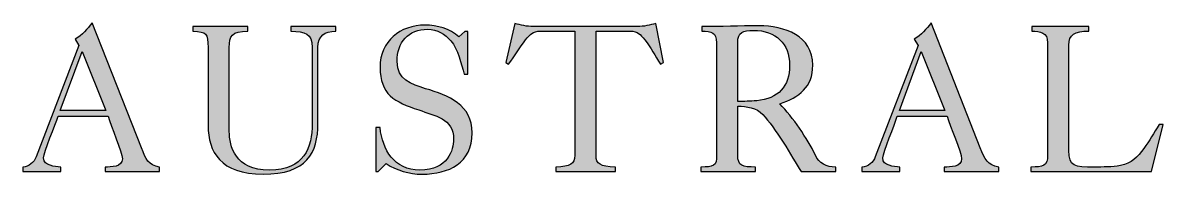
# Model space of a CAD drawing. Extents: x 0 to 420, y 0 to 297.
# Drawn here: x 395.9 to 405.37, y 74.04 to 75.29 of the extents above; entities that cross this region are included whole.
import ezdxf
from ezdxf.enums import TextEntityAlignment as Align

# ---------------------------------------------------------------- set-up
doc = ezdxf.new("R2010")
doc.units = 0
doc.header["$LTSCALE"] = 0.3
doc.header["$MEASUREMENT"] = 0
doc.layers.get('0').update_dxf_attribs({"linetype": 'CONTINUOUS'})
for name, color, linetype in [('TBLK18', 4, 'CONTINUOUS'), ('TBLK25', 1, 'CONTINUOUS'), ('TBLK35', 3, 'CONTINUOUS'), ('TBLK50', 7, 'CONTINUOUS')]:
    doc.layers.add(name, color=color, linetype=linetype)
doc.styles.add('iso', font='iso3098b.shx')

# ---------------------------------------------------------------- blocks, each defined once
blk = doc.blocks.new('MR logo')
at = {"layer": 'TBLK18'}
h = blk.add_hatch(color=256, dxfattribs=at)
edge = h.paths.add_edge_path(flags=16)
edge.add_spline(control_points=[(28.236, -15.213), (28.236, -15.213), (28.991, -15.213), (28.991, -15.213), (28.991, -15.213), (28.991, -15.213), (28.601, -14.232), (28.601, -14.232), (28.601, -14.232), (28.601, -14.232), (28.236, -15.213), (28.236, -15.213)], knot_values=[0, 0, 0, 0, 0.333333, 0.333333, 0.333333, 0.333333, 0.666667, 0.666667, 0.666667, 0.666667, 1, 1, 1, 1], degree=3, periodic=0)
edge = h.paths.add_edge_path()
edge.add_spline(control_points=[(27.613, -16.226), (27.613, -16.226), (27.613, -16.151), (27.613, -16.151), (27.613, -16.151), (27.714, -16.144), (27.802, -16.075), (27.834, -15.981), (27.834, -15.981), (27.834, -15.981), (28.544, -14.132), (28.544, -14.132), (28.544, -14.132), (28.544, -14.132), (28.481, -14.025), (28.481, -14.025), (28.481, -14.025), (28.601, -13.962), (28.683, -13.855), (28.764, -13.754), (28.764, -13.754), (28.764, -13.754), (29.582, -15.83), (29.582, -15.83), (29.582, -15.83), (29.657, -16.031), (29.695, -16.119), (29.884, -16.151), (29.884, -16.151), (29.884, -16.151), (29.884, -16.226), (29.884, -16.226), (29.884, -16.226), (29.884, -16.226), (28.978, -16.226), (28.978, -16.226), (28.978, -16.226), (28.978, -16.226), (28.978, -16.151), (28.978, -16.151), (28.978, -16.151), (29.079, -16.151), (29.268, -16.151), (29.268, -16.012), (29.268, -16.012), (29.268, -15.912), (29.073, -15.465), (29.029, -15.308), (29.029, -15.308), (29.029, -15.308), (28.198, -15.308), (28.198, -15.308), (28.198, -15.308), (28.161, -15.434), (27.959, -15.912), (27.959, -16), (27.959, -16), (27.959, -16.138), (28.148, -16.138), (28.242, -16.151), (28.242, -16.151), (28.242, -16.151), (28.242, -16.226), (28.242, -16.226), (28.242, -16.226), (28.242, -16.226), (27.613, -16.226), (27.613, -16.226)], knot_values=[0, 0, 0, 0, 0.058824, 0.058824, 0.058824, 0.058824, 0.117647, 0.117647, 0.117647, 0.117647, 0.176471, 0.176471, 0.176471, 0.176471, 0.235294, 0.235294, 0.235294, 0.235294, 0.294118, 0.294118, 0.294118, 0.294118, 0.352941, 0.352941, 0.352941, 0.352941, 0.411765, 0.411765, 0.411765, 0.411765, 0.470588, 0.470588, 0.470588, 0.470588, 0.529412, 0.529412, 0.529412, 0.529412, 0.588235, 0.588235, 0.588235, 0.588235, 0.647059, 0.647059, 0.647059, 0.647059, 0.705882, 0.705882, 0.705882, 0.705882, 0.764706, 0.764706, 0.764706, 0.764706, 0.823529, 0.823529, 0.823529, 0.823529, 0.882353, 0.882353, 0.882353, 0.882353, 0.941176, 0.941176, 0.941176, 0.941176, 1, 1, 1, 1], degree=3, periodic=0)
h = blk.add_hatch(color=256, dxfattribs=at)
edge = h.paths.add_edge_path()
edge.add_spline(control_points=[(30.437, -13.817), (30.437, -13.817), (31.349, -13.817), (31.349, -13.817), (31.349, -13.817), (31.349, -13.817), (31.349, -13.893), (31.349, -13.893), (31.349, -13.893), (31.085, -13.893), (31.041, -13.974), (31.041, -14.163), (31.041, -14.163), (31.041, -14.163), (31.041, -15.559), (31.041, -15.559), (31.041, -15.559), (31.041, -15.805), (31.135, -16.201), (31.708, -16.201), (31.708, -16.201), (32.286, -16.201), (32.418, -15.83), (32.418, -15.427), (32.418, -15.427), (32.418, -15.427), (32.418, -14.163), (32.418, -14.163), (32.418, -14.163), (32.418, -13.924), (32.299, -13.905), (32.06, -13.893), (32.06, -13.893), (32.06, -13.893), (32.06, -13.817), (32.06, -13.817), (32.06, -13.817), (32.06, -13.817), (32.808, -13.817), (32.808, -13.817), (32.808, -13.817), (32.808, -13.817), (32.808, -13.893), (32.808, -13.893), (32.808, -13.893), (32.626, -13.893), (32.513, -13.968), (32.513, -14.163), (32.513, -14.163), (32.513, -14.163), (32.513, -15.427), (32.513, -15.427), (32.513, -15.427), (32.513, -15.912), (32.33, -16.27), (31.601, -16.27), (31.601, -16.27), (30.896, -16.27), (30.689, -15.893), (30.689, -15.465), (30.689, -15.465), (30.689, -15.465), (30.689, -14.163), (30.689, -14.163), (30.689, -14.163), (30.689, -13.93), (30.664, -13.905), (30.437, -13.893), (30.437, -13.893), (30.437, -13.893), (30.437, -13.817), (30.437, -13.817)], knot_values=[0, 0, 0, 0, 0.055556, 0.055556, 0.055556, 0.055556, 0.111111, 0.111111, 0.111111, 0.111111, 0.166667, 0.166667, 0.166667, 0.166667, 0.222222, 0.222222, 0.222222, 0.222222, 0.277778, 0.277778, 0.277778, 0.277778, 0.333333, 0.333333, 0.333333, 0.333333, 0.388889, 0.388889, 0.388889, 0.388889, 0.444444, 0.444444, 0.444444, 0.444444, 0.5, 0.5, 0.5, 0.5, 0.555556, 0.555556, 0.555556, 0.555556, 0.611111, 0.611111, 0.611111, 0.611111, 0.666667, 0.666667, 0.666667, 0.666667, 0.722222, 0.722222, 0.722222, 0.722222, 0.777778, 0.777778, 0.777778, 0.777778, 0.833333, 0.833333, 0.833333, 0.833333, 0.888889, 0.888889, 0.888889, 0.888889, 0.944444, 0.944444, 0.944444, 0.944444, 1, 1, 1, 1], degree=3, periodic=0)
h = blk.add_hatch(color=256, dxfattribs=at)
edge = h.paths.add_edge_path()
edge.add_spline(control_points=[(33.475, -15.496), (33.475, -15.496), (33.544, -15.496), (33.544, -15.496), (33.544, -15.496), (33.588, -15.861), (33.771, -16.201), (34.205, -16.201), (34.205, -16.201), (34.67, -16.201), (34.764, -15.868), (34.764, -15.691), (34.764, -15.691), (34.764, -15.339), (34.45, -15.302), (34.186, -15.201), (34.186, -15.201), (33.783, -15.069), (33.544, -14.949), (33.544, -14.49), (33.544, -14.49), (33.544, -14.063), (33.878, -13.792), (34.293, -13.792), (34.293, -13.792), (34.488, -13.792), (34.708, -13.855), (34.852, -13.987), (34.852, -13.987), (34.852, -13.987), (34.953, -13.899), (34.953, -13.899), (34.953, -13.899), (34.953, -13.899), (35.003, -13.899), (35.003, -13.899), (35.003, -13.899), (35.003, -13.899), (35.003, -14.61), (35.003, -14.61), (35.003, -14.61), (35.003, -14.61), (34.94, -14.61), (34.94, -14.61), (34.94, -14.61), (34.89, -14.44), (34.84, -14.188), (34.72, -14.056), (34.72, -14.056), (34.62, -13.937), (34.494, -13.861), (34.337, -13.861), (34.337, -13.861), (34.01, -13.861), (33.827, -14.081), (33.827, -14.396), (33.827, -14.396), (33.827, -14.704), (34.06, -14.773), (34.299, -14.849), (34.299, -14.849), (34.683, -14.962), (35.073, -15.119), (35.073, -15.585), (35.073, -15.585), (35.073, -16.081), (34.689, -16.27), (34.242, -16.27), (34.242, -16.27), (34.028, -16.27), (33.821, -16.207), (33.645, -16.094), (33.645, -16.094), (33.645, -16.094), (33.513, -16.226), (33.513, -16.226), (33.513, -16.226), (33.513, -16.226), (33.475, -16.226), (33.475, -16.226), (33.475, -16.226), (33.475, -16.226), (33.475, -15.496), (33.475, -15.496)], knot_values=[0, 0, 0, 0, 0.047619, 0.047619, 0.047619, 0.047619, 0.095238, 0.095238, 0.095238, 0.095238, 0.142857, 0.142857, 0.142857, 0.142857, 0.190476, 0.190476, 0.190476, 0.190476, 0.238095, 0.238095, 0.238095, 0.238095, 0.285714, 0.285714, 0.285714, 0.285714, 0.333333, 0.333333, 0.333333, 0.333333, 0.380952, 0.380952, 0.380952, 0.380952, 0.428571, 0.428571, 0.428571, 0.428571, 0.47619, 0.47619, 0.47619, 0.47619, 0.52381, 0.52381, 0.52381, 0.52381, 0.571429, 0.571429, 0.571429, 0.571429, 0.619048, 0.619048, 0.619048, 0.619048, 0.666667, 0.666667, 0.666667, 0.666667, 0.714286, 0.714286, 0.714286, 0.714286, 0.761905, 0.761905, 0.761905, 0.761905, 0.809524, 0.809524, 0.809524, 0.809524, 0.857143, 0.857143, 0.857143, 0.857143, 0.904762, 0.904762, 0.904762, 0.904762, 0.952381, 0.952381, 0.952381, 0.952381, 1, 1, 1, 1], degree=3, periodic=0)
h = blk.add_hatch(color=256, dxfattribs=at)
edge = h.paths.add_edge_path()
edge.add_spline(control_points=[(36.777, -13.893), (36.777, -13.893), (36.205, -13.893), (36.205, -13.893), (36.205, -13.893), (36.079, -13.893), (36.041, -13.943), (35.959, -14.037), (35.959, -14.037), (35.859, -14.163), (35.789, -14.308), (35.676, -14.44), (35.676, -14.44), (35.676, -14.44), (35.632, -14.415), (35.632, -14.415), (35.632, -14.415), (35.632, -14.415), (35.783, -13.767), (35.783, -13.767), (35.783, -13.767), (35.878, -13.792), (35.978, -13.817), (36.085, -13.817), (36.085, -13.817), (36.085, -13.817), (37.815, -13.817), (37.815, -13.817), (37.815, -13.817), (37.922, -13.817), (38.022, -13.792), (38.123, -13.767), (38.123, -13.767), (38.123, -13.767), (38.249, -14.415), (38.249, -14.415), (38.249, -14.415), (38.249, -14.415), (38.198, -14.44), (38.198, -14.44), (38.198, -14.44), (38.11, -14.308), (38.041, -14.163), (37.94, -14.037), (37.94, -14.037), (37.859, -13.943), (37.827, -13.893), (37.695, -13.893), (37.695, -13.893), (37.695, -13.893), (37.129, -13.893), (37.129, -13.893), (37.129, -13.893), (37.129, -13.893), (37.129, -15.956), (37.129, -15.956), (37.129, -15.956), (37.129, -16.106), (37.198, -16.138), (37.45, -16.151), (37.45, -16.151), (37.45, -16.151), (37.45, -16.226), (37.45, -16.226), (37.45, -16.226), (37.45, -16.226), (36.462, -16.226), (36.462, -16.226), (36.462, -16.226), (36.462, -16.226), (36.462, -16.151), (36.462, -16.151), (36.462, -16.151), (36.701, -16.138), (36.777, -16.106), (36.777, -15.956), (36.777, -15.956), (36.777, -15.956), (36.777, -13.893), (36.777, -13.893)], knot_values=[0, 0, 0, 0, 0.05, 0.05, 0.05, 0.05, 0.1, 0.1, 0.1, 0.1, 0.15, 0.15, 0.15, 0.15, 0.2, 0.2, 0.2, 0.2, 0.25, 0.25, 0.25, 0.25, 0.3, 0.3, 0.3, 0.3, 0.35, 0.35, 0.35, 0.35, 0.4, 0.4, 0.4, 0.4, 0.45, 0.45, 0.45, 0.45, 0.5, 0.5, 0.5, 0.5, 0.55, 0.55, 0.55, 0.55, 0.6, 0.6, 0.6, 0.6, 0.65, 0.65, 0.65, 0.65, 0.7, 0.7, 0.7, 0.7, 0.75, 0.75, 0.75, 0.75, 0.8, 0.8, 0.8, 0.8, 0.85, 0.85, 0.85, 0.85, 0.9, 0.9, 0.9, 0.9, 0.95, 0.95, 0.95, 0.95, 1, 1, 1, 1], degree=3, periodic=0)
h = blk.add_hatch(color=256, dxfattribs=at)
edge = h.paths.add_edge_path()
edge.add_spline(control_points=[(38.884, -13.817), (39.198, -13.817), (39.519, -13.805), (39.833, -13.805), (39.833, -13.805), (40.255, -13.805), (40.727, -13.968), (40.727, -14.459), (40.727, -14.459), (40.727, -14.823), (40.5, -14.993), (40.179, -15.1), (40.179, -15.1), (40.4, -15.333), (40.632, -15.666), (40.771, -15.956), (40.771, -15.956), (40.833, -16.088), (40.947, -16.151), (41.11, -16.151), (41.11, -16.151), (41.11, -16.151), (41.11, -16.226), (41.11, -16.226), (41.11, -16.226), (41.11, -16.226), (40.532, -16.226), (40.532, -16.226), (40.532, -16.226), (40.381, -15.974), (40.104, -15.496), (39.896, -15.276), (39.896, -15.276), (39.789, -15.163), (39.632, -15.144), (39.481, -15.138), (39.481, -15.138), (39.481, -15.138), (39.481, -15.956), (39.481, -15.956), (39.481, -15.956), (39.481, -16.132), (39.563, -16.151), (39.777, -16.151), (39.777, -16.151), (39.777, -16.151), (39.777, -16.226), (39.777, -16.226), (39.777, -16.226), (39.777, -16.226), (38.871, -16.226), (38.871, -16.226), (38.871, -16.226), (38.871, -16.226), (38.871, -16.151), (38.871, -16.151), (38.871, -16.151), (39.066, -16.151), (39.142, -16.132), (39.129, -15.956), (39.129, -15.956), (39.129, -15.956), (39.129, -14.088), (39.129, -14.088), (39.129, -14.088), (39.129, -13.912), (39.047, -13.893), (38.884, -13.893), (38.884, -13.893), (38.884, -13.893), (38.884, -13.817), (38.884, -13.817)], knot_values=[0, 0, 0, 0, 0.055556, 0.055556, 0.055556, 0.055556, 0.111111, 0.111111, 0.111111, 0.111111, 0.166667, 0.166667, 0.166667, 0.166667, 0.222222, 0.222222, 0.222222, 0.222222, 0.277778, 0.277778, 0.277778, 0.277778, 0.333333, 0.333333, 0.333333, 0.333333, 0.388889, 0.388889, 0.388889, 0.388889, 0.444444, 0.444444, 0.444444, 0.444444, 0.5, 0.5, 0.5, 0.5, 0.555556, 0.555556, 0.555556, 0.555556, 0.611111, 0.611111, 0.611111, 0.611111, 0.666667, 0.666667, 0.666667, 0.666667, 0.722222, 0.722222, 0.722222, 0.722222, 0.777778, 0.777778, 0.777778, 0.777778, 0.833333, 0.833333, 0.833333, 0.833333, 0.888889, 0.888889, 0.888889, 0.888889, 0.944444, 0.944444, 0.944444, 0.944444, 1, 1, 1, 1], degree=3, periodic=0)
edge = h.paths.add_edge_path(flags=16)
edge.add_spline(control_points=[(40.343, -14.459), (40.343, -14.1), (40.11, -13.88), (39.745, -13.88), (39.745, -13.88), (39.569, -13.88), (39.481, -13.905), (39.481, -14.088), (39.481, -14.088), (39.481, -14.088), (39.481, -15.063), (39.481, -15.063), (39.481, -15.063), (39.588, -15.063), (39.689, -15.056), (39.796, -15.05), (39.796, -15.05), (40.154, -15.018), (40.343, -14.811), (40.343, -14.459)], knot_values=[0, 0, 0, 0, 0.2, 0.2, 0.2, 0.2, 0.4, 0.4, 0.4, 0.4, 0.6, 0.6, 0.6, 0.6, 0.8, 0.8, 0.8, 0.8, 1, 1, 1, 1], degree=3, periodic=0)
h = blk.add_hatch(color=256, dxfattribs=at)
edge = h.paths.add_edge_path(flags=16)
edge.add_spline(control_points=[(42.167, -15.213), (42.167, -15.213), (42.921, -15.213), (42.921, -15.213), (42.921, -15.213), (42.921, -15.213), (42.525, -14.232), (42.525, -14.232), (42.525, -14.232), (42.525, -14.232), (42.167, -15.213), (42.167, -15.213)], knot_values=[0, 0, 0, 0, 0.333333, 0.333333, 0.333333, 0.333333, 0.666667, 0.666667, 0.666667, 0.666667, 1, 1, 1, 1], degree=3, periodic=0)
edge = h.paths.add_edge_path()
edge.add_spline(control_points=[(41.544, -16.226), (41.544, -16.226), (41.544, -16.151), (41.544, -16.151), (41.544, -16.151), (41.645, -16.144), (41.733, -16.075), (41.764, -15.981), (41.764, -15.981), (41.764, -15.981), (42.475, -14.132), (42.475, -14.132), (42.475, -14.132), (42.475, -14.132), (42.412, -14.025), (42.412, -14.025), (42.412, -14.025), (42.525, -13.962), (42.613, -13.855), (42.695, -13.754), (42.695, -13.754), (42.695, -13.754), (43.506, -15.83), (43.506, -15.83), (43.506, -15.83), (43.588, -16.031), (43.626, -16.119), (43.815, -16.151), (43.815, -16.151), (43.815, -16.151), (43.815, -16.226), (43.815, -16.226), (43.815, -16.226), (43.815, -16.226), (42.909, -16.226), (42.909, -16.226), (42.909, -16.226), (42.909, -16.226), (42.909, -16.151), (42.909, -16.151), (42.909, -16.151), (43.01, -16.151), (43.198, -16.151), (43.198, -16.012), (43.198, -16.012), (43.198, -15.912), (43.003, -15.465), (42.959, -15.308), (42.959, -15.308), (42.959, -15.308), (42.129, -15.308), (42.129, -15.308), (42.129, -15.308), (42.091, -15.434), (41.89, -15.912), (41.89, -16), (41.89, -16), (41.89, -16.138), (42.072, -16.138), (42.173, -16.151), (42.173, -16.151), (42.173, -16.151), (42.173, -16.226), (42.173, -16.226), (42.173, -16.226), (42.173, -16.226), (41.544, -16.226), (41.544, -16.226)], knot_values=[0, 0, 0, 0, 0.058824, 0.058824, 0.058824, 0.058824, 0.117647, 0.117647, 0.117647, 0.117647, 0.176471, 0.176471, 0.176471, 0.176471, 0.235294, 0.235294, 0.235294, 0.235294, 0.294118, 0.294118, 0.294118, 0.294118, 0.352941, 0.352941, 0.352941, 0.352941, 0.411765, 0.411765, 0.411765, 0.411765, 0.470588, 0.470588, 0.470588, 0.470588, 0.529412, 0.529412, 0.529412, 0.529412, 0.588235, 0.588235, 0.588235, 0.588235, 0.647059, 0.647059, 0.647059, 0.647059, 0.705882, 0.705882, 0.705882, 0.705882, 0.764706, 0.764706, 0.764706, 0.764706, 0.823529, 0.823529, 0.823529, 0.823529, 0.882353, 0.882353, 0.882353, 0.882353, 0.941176, 0.941176, 0.941176, 0.941176, 1, 1, 1, 1], degree=3, periodic=0)
h = blk.add_hatch(color=256, dxfattribs=at)
edge = h.paths.add_edge_path()
edge.add_spline(control_points=[(44.349, -16.226), (44.349, -16.226), (44.349, -16.151), (44.349, -16.151), (44.349, -16.151), (44.544, -16.151), (44.626, -16.132), (44.626, -15.956), (44.626, -15.956), (44.626, -15.956), (44.626, -14.088), (44.626, -14.088), (44.626, -14.088), (44.626, -13.912), (44.5, -13.893), (44.362, -13.893), (44.362, -13.893), (44.362, -13.893), (44.362, -13.817), (44.362, -13.817), (44.362, -13.817), (44.362, -13.817), (45.311, -13.817), (45.311, -13.817), (45.311, -13.817), (45.311, -13.817), (45.311, -13.893), (45.311, -13.893), (45.311, -13.893), (45.072, -13.893), (44.978, -13.949), (44.978, -14.125), (44.978, -14.125), (44.978, -14.125), (44.978, -15.874), (44.978, -15.874), (44.978, -15.874), (44.978, -16.144), (45.066, -16.151), (45.406, -16.151), (45.406, -16.151), (45.544, -16.151), (45.695, -16.151), (45.833, -16.125), (45.833, -16.125), (46.022, -16.094), (46.116, -15.987), (46.223, -15.842), (46.223, -15.842), (46.311, -15.717), (46.393, -15.585), (46.475, -15.446), (46.475, -15.446), (46.475, -15.446), (46.544, -15.446), (46.544, -15.446), (46.544, -15.446), (46.544, -15.446), (46.349, -16.226), (46.349, -16.226), (46.349, -16.226), (46.349, -16.226), (44.349, -16.226), (44.349, -16.226)], knot_values=[0, 0, 0, 0, 0.0625, 0.0625, 0.0625, 0.0625, 0.125, 0.125, 0.125, 0.125, 0.1875, 0.1875, 0.1875, 0.1875, 0.25, 0.25, 0.25, 0.25, 0.3125, 0.3125, 0.3125, 0.3125, 0.375, 0.375, 0.375, 0.375, 0.4375, 0.4375, 0.4375, 0.4375, 0.5, 0.5, 0.5, 0.5, 0.5625, 0.5625, 0.5625, 0.5625, 0.625, 0.625, 0.625, 0.625, 0.6875, 0.6875, 0.6875, 0.6875, 0.75, 0.75, 0.75, 0.75, 0.8125, 0.8125, 0.8125, 0.8125, 0.875, 0.875, 0.875, 0.875, 0.9375, 0.9375, 0.9375, 0.9375, 1, 1, 1, 1], degree=3, periodic=0)
for points, knots in [([(27.613, -16.226), (27.613, -16.226), (27.613, -16.151), (27.613, -16.151), (27.613, -16.151), (27.714, -16.144), (27.802, -16.075), (27.834, -15.981), (27.834, -15.981), (27.834, -15.981), (28.544, -14.132), (28.544, -14.132), (28.544, -14.132), (28.544, -14.132), (28.481, -14.025), (28.481, -14.025), (28.481, -14.025), (28.601, -13.962), (28.683, -13.855), (28.764, -13.754), (28.764, -13.754), (28.764, -13.754), (29.582, -15.83), (29.582, -15.83), (29.582, -15.83), (29.657, -16.031), (29.695, -16.119), (29.884, -16.151), (29.884, -16.151), (29.884, -16.151), (29.884, -16.226), (29.884, -16.226), (29.884, -16.226), (29.884, -16.226), (28.978, -16.226), (28.978, -16.226), (28.978, -16.226), (28.978, -16.226), (28.978, -16.151), (28.978, -16.151), (28.978, -16.151), (29.079, -16.151), (29.268, -16.151), (29.268, -16.012), (29.268, -16.012), (29.268, -15.912), (29.073, -15.465), (29.029, -15.308), (29.029, -15.308), (29.029, -15.308), (28.198, -15.308), (28.198, -15.308), (28.198, -15.308), (28.161, -15.434), (27.959, -15.912), (27.959, -16), (27.959, -16), (27.959, -16.138), (28.148, -16.138), (28.242, -16.151), (28.242, -16.151), (28.242, -16.151), (28.242, -16.226), (28.242, -16.226), (28.242, -16.226), (28.242, -16.226), (27.613, -16.226), (27.613, -16.226)], [0, 0, 0, 0, 0.058824, 0.058824, 0.058824, 0.058824, 0.117647, 0.117647, 0.117647, 0.117647, 0.176471, 0.176471, 0.176471, 0.176471, 0.235294, 0.235294, 0.235294, 0.235294, 0.294118, 0.294118, 0.294118, 0.294118, 0.352941, 0.352941, 0.352941, 0.352941, 0.411765, 0.411765, 0.411765, 0.411765, 0.470588, 0.470588, 0.470588, 0.470588, 0.529412, 0.529412, 0.529412, 0.529412, 0.588235, 0.588235, 0.588235, 0.588235, 0.647059, 0.647059, 0.647059, 0.647059, 0.705882, 0.705882, 0.705882, 0.705882, 0.764706, 0.764706, 0.764706, 0.764706, 0.823529, 0.823529, 0.823529, 0.823529, 0.882353, 0.882353, 0.882353, 0.882353, 0.941176, 0.941176, 0.941176, 0.941176, 1, 1, 1, 1]), ([(30.437, -13.817), (30.437, -13.817), (31.349, -13.817), (31.349, -13.817), (31.349, -13.817), (31.349, -13.817), (31.349, -13.893), (31.349, -13.893), (31.349, -13.893), (31.085, -13.893), (31.041, -13.974), (31.041, -14.163), (31.041, -14.163), (31.041, -14.163), (31.041, -15.559), (31.041, -15.559), (31.041, -15.559), (31.041, -15.805), (31.135, -16.201), (31.708, -16.201), (31.708, -16.201), (32.286, -16.201), (32.418, -15.83), (32.418, -15.427), (32.418, -15.427), (32.418, -15.427), (32.418, -14.163), (32.418, -14.163), (32.418, -14.163), (32.418, -13.924), (32.299, -13.905), (32.06, -13.893), (32.06, -13.893), (32.06, -13.893), (32.06, -13.817), (32.06, -13.817), (32.06, -13.817), (32.06, -13.817), (32.808, -13.817), (32.808, -13.817), (32.808, -13.817), (32.808, -13.817), (32.808, -13.893), (32.808, -13.893), (32.808, -13.893), (32.626, -13.893), (32.513, -13.968), (32.513, -14.163), (32.513, -14.163), (32.513, -14.163), (32.513, -15.427), (32.513, -15.427), (32.513, -15.427), (32.513, -15.912), (32.33, -16.27), (31.601, -16.27), (31.601, -16.27), (30.896, -16.27), (30.689, -15.893), (30.689, -15.465), (30.689, -15.465), (30.689, -15.465), (30.689, -14.163), (30.689, -14.163), (30.689, -14.163), (30.689, -13.93), (30.664, -13.905), (30.437, -13.893), (30.437, -13.893), (30.437, -13.893), (30.437, -13.817), (30.437, -13.817)], [0, 0, 0, 0, 0.055556, 0.055556, 0.055556, 0.055556, 0.111111, 0.111111, 0.111111, 0.111111, 0.166667, 0.166667, 0.166667, 0.166667, 0.222222, 0.222222, 0.222222, 0.222222, 0.277778, 0.277778, 0.277778, 0.277778, 0.333333, 0.333333, 0.333333, 0.333333, 0.388889, 0.388889, 0.388889, 0.388889, 0.444444, 0.444444, 0.444444, 0.444444, 0.5, 0.5, 0.5, 0.5, 0.555556, 0.555556, 0.555556, 0.555556, 0.611111, 0.611111, 0.611111, 0.611111, 0.666667, 0.666667, 0.666667, 0.666667, 0.722222, 0.722222, 0.722222, 0.722222, 0.777778, 0.777778, 0.777778, 0.777778, 0.833333, 0.833333, 0.833333, 0.833333, 0.888889, 0.888889, 0.888889, 0.888889, 0.944444, 0.944444, 0.944444, 0.944444, 1, 1, 1, 1]), ([(33.475, -15.496), (33.475, -15.496), (33.544, -15.496), (33.544, -15.496), (33.544, -15.496), (33.588, -15.861), (33.771, -16.201), (34.205, -16.201), (34.205, -16.201), (34.67, -16.201), (34.764, -15.868), (34.764, -15.691), (34.764, -15.691), (34.764, -15.339), (34.45, -15.302), (34.186, -15.201), (34.186, -15.201), (33.783, -15.069), (33.544, -14.949), (33.544, -14.49), (33.544, -14.49), (33.544, -14.063), (33.878, -13.792), (34.293, -13.792), (34.293, -13.792), (34.488, -13.792), (34.708, -13.855), (34.852, -13.987), (34.852, -13.987), (34.852, -13.987), (34.953, -13.899), (34.953, -13.899), (34.953, -13.899), (34.953, -13.899), (35.003, -13.899), (35.003, -13.899), (35.003, -13.899), (35.003, -13.899), (35.003, -14.61), (35.003, -14.61), (35.003, -14.61), (35.003, -14.61), (34.94, -14.61), (34.94, -14.61), (34.94, -14.61), (34.89, -14.44), (34.84, -14.188), (34.72, -14.056), (34.72, -14.056), (34.62, -13.937), (34.494, -13.861), (34.337, -13.861), (34.337, -13.861), (34.01, -13.861), (33.827, -14.081), (33.827, -14.396), (33.827, -14.396), (33.827, -14.704), (34.06, -14.773), (34.299, -14.849), (34.299, -14.849), (34.683, -14.962), (35.073, -15.119), (35.073, -15.585), (35.073, -15.585), (35.073, -16.081), (34.689, -16.27), (34.242, -16.27), (34.242, -16.27), (34.028, -16.27), (33.821, -16.207), (33.645, -16.094), (33.645, -16.094), (33.645, -16.094), (33.513, -16.226), (33.513, -16.226), (33.513, -16.226), (33.513, -16.226), (33.475, -16.226), (33.475, -16.226), (33.475, -16.226), (33.475, -16.226), (33.475, -15.496), (33.475, -15.496)], [0, 0, 0, 0, 0.047619, 0.047619, 0.047619, 0.047619, 0.095238, 0.095238, 0.095238, 0.095238, 0.142857, 0.142857, 0.142857, 0.142857, 0.190476, 0.190476, 0.190476, 0.190476, 0.238095, 0.238095, 0.238095, 0.238095, 0.285714, 0.285714, 0.285714, 0.285714, 0.333333, 0.333333, 0.333333, 0.333333, 0.380952, 0.380952, 0.380952, 0.380952, 0.428571, 0.428571, 0.428571, 0.428571, 0.47619, 0.47619, 0.47619, 0.47619, 0.52381, 0.52381, 0.52381, 0.52381, 0.571429, 0.571429, 0.571429, 0.571429, 0.619048, 0.619048, 0.619048, 0.619048, 0.666667, 0.666667, 0.666667, 0.666667, 0.714286, 0.714286, 0.714286, 0.714286, 0.761905, 0.761905, 0.761905, 0.761905, 0.809524, 0.809524, 0.809524, 0.809524, 0.857143, 0.857143, 0.857143, 0.857143, 0.904762, 0.904762, 0.904762, 0.904762, 0.952381, 0.952381, 0.952381, 0.952381, 1, 1, 1, 1]), ([(36.777, -13.893), (36.777, -13.893), (36.205, -13.893), (36.205, -13.893), (36.205, -13.893), (36.079, -13.893), (36.041, -13.943), (35.959, -14.037), (35.959, -14.037), (35.859, -14.163), (35.789, -14.308), (35.676, -14.44), (35.676, -14.44), (35.676, -14.44), (35.632, -14.415), (35.632, -14.415), (35.632, -14.415), (35.632, -14.415), (35.783, -13.767), (35.783, -13.767), (35.783, -13.767), (35.878, -13.792), (35.978, -13.817), (36.085, -13.817), (36.085, -13.817), (36.085, -13.817), (37.815, -13.817), (37.815, -13.817), (37.815, -13.817), (37.922, -13.817), (38.022, -13.792), (38.123, -13.767), (38.123, -13.767), (38.123, -13.767), (38.249, -14.415), (38.249, -14.415), (38.249, -14.415), (38.249, -14.415), (38.198, -14.44), (38.198, -14.44), (38.198, -14.44), (38.11, -14.308), (38.041, -14.163), (37.94, -14.037), (37.94, -14.037), (37.859, -13.943), (37.827, -13.893), (37.695, -13.893), (37.695, -13.893), (37.695, -13.893), (37.129, -13.893), (37.129, -13.893), (37.129, -13.893), (37.129, -13.893), (37.129, -15.956), (37.129, -15.956), (37.129, -15.956), (37.129, -16.106), (37.198, -16.138), (37.45, -16.151), (37.45, -16.151), (37.45, -16.151), (37.45, -16.226), (37.45, -16.226), (37.45, -16.226), (37.45, -16.226), (36.462, -16.226), (36.462, -16.226), (36.462, -16.226), (36.462, -16.226), (36.462, -16.151), (36.462, -16.151), (36.462, -16.151), (36.701, -16.138), (36.777, -16.106), (36.777, -15.956), (36.777, -15.956), (36.777, -15.956), (36.777, -13.893), (36.777, -13.893)], [0, 0, 0, 0, 0.05, 0.05, 0.05, 0.05, 0.1, 0.1, 0.1, 0.1, 0.15, 0.15, 0.15, 0.15, 0.2, 0.2, 0.2, 0.2, 0.25, 0.25, 0.25, 0.25, 0.3, 0.3, 0.3, 0.3, 0.35, 0.35, 0.35, 0.35, 0.4, 0.4, 0.4, 0.4, 0.45, 0.45, 0.45, 0.45, 0.5, 0.5, 0.5, 0.5, 0.55, 0.55, 0.55, 0.55, 0.6, 0.6, 0.6, 0.6, 0.65, 0.65, 0.65, 0.65, 0.7, 0.7, 0.7, 0.7, 0.75, 0.75, 0.75, 0.75, 0.8, 0.8, 0.8, 0.8, 0.85, 0.85, 0.85, 0.85, 0.9, 0.9, 0.9, 0.9, 0.95, 0.95, 0.95, 0.95, 1, 1, 1, 1]), ([(38.884, -13.817), (39.198, -13.817), (39.519, -13.805), (39.833, -13.805), (39.833, -13.805), (40.255, -13.805), (40.727, -13.968), (40.727, -14.459), (40.727, -14.459), (40.727, -14.823), (40.5, -14.993), (40.179, -15.1), (40.179, -15.1), (40.4, -15.333), (40.632, -15.666), (40.771, -15.956), (40.771, -15.956), (40.833, -16.088), (40.947, -16.151), (41.11, -16.151), (41.11, -16.151), (41.11, -16.151), (41.11, -16.226), (41.11, -16.226), (41.11, -16.226), (41.11, -16.226), (40.532, -16.226), (40.532, -16.226), (40.532, -16.226), (40.381, -15.974), (40.104, -15.496), (39.896, -15.276), (39.896, -15.276), (39.789, -15.163), (39.632, -15.144), (39.481, -15.138), (39.481, -15.138), (39.481, -15.138), (39.481, -15.956), (39.481, -15.956), (39.481, -15.956), (39.481, -16.132), (39.563, -16.151), (39.777, -16.151), (39.777, -16.151), (39.777, -16.151), (39.777, -16.226), (39.777, -16.226), (39.777, -16.226), (39.777, -16.226), (38.871, -16.226), (38.871, -16.226), (38.871, -16.226), (38.871, -16.226), (38.871, -16.151), (38.871, -16.151), (38.871, -16.151), (39.066, -16.151), (39.142, -16.132), (39.129, -15.956), (39.129, -15.956), (39.129, -15.956), (39.129, -14.088), (39.129, -14.088), (39.129, -14.088), (39.129, -13.912), (39.047, -13.893), (38.884, -13.893), (38.884, -13.893), (38.884, -13.893), (38.884, -13.817), (38.884, -13.817)], [0, 0, 0, 0, 0.055556, 0.055556, 0.055556, 0.055556, 0.111111, 0.111111, 0.111111, 0.111111, 0.166667, 0.166667, 0.166667, 0.166667, 0.222222, 0.222222, 0.222222, 0.222222, 0.277778, 0.277778, 0.277778, 0.277778, 0.333333, 0.333333, 0.333333, 0.333333, 0.388889, 0.388889, 0.388889, 0.388889, 0.444444, 0.444444, 0.444444, 0.444444, 0.5, 0.5, 0.5, 0.5, 0.555556, 0.555556, 0.555556, 0.555556, 0.611111, 0.611111, 0.611111, 0.611111, 0.666667, 0.666667, 0.666667, 0.666667, 0.722222, 0.722222, 0.722222, 0.722222, 0.777778, 0.777778, 0.777778, 0.777778, 0.833333, 0.833333, 0.833333, 0.833333, 0.888889, 0.888889, 0.888889, 0.888889, 0.944444, 0.944444, 0.944444, 0.944444, 1, 1, 1, 1]), ([(41.544, -16.226), (41.544, -16.226), (41.544, -16.151), (41.544, -16.151), (41.544, -16.151), (41.645, -16.144), (41.733, -16.075), (41.764, -15.981), (41.764, -15.981), (41.764, -15.981), (42.475, -14.132), (42.475, -14.132), (42.475, -14.132), (42.475, -14.132), (42.412, -14.025), (42.412, -14.025), (42.412, -14.025), (42.525, -13.962), (42.613, -13.855), (42.695, -13.754), (42.695, -13.754), (42.695, -13.754), (43.506, -15.83), (43.506, -15.83), (43.506, -15.83), (43.588, -16.031), (43.626, -16.119), (43.815, -16.151), (43.815, -16.151), (43.815, -16.151), (43.815, -16.226), (43.815, -16.226), (43.815, -16.226), (43.815, -16.226), (42.909, -16.226), (42.909, -16.226), (42.909, -16.226), (42.909, -16.226), (42.909, -16.151), (42.909, -16.151), (42.909, -16.151), (43.01, -16.151), (43.198, -16.151), (43.198, -16.012), (43.198, -16.012), (43.198, -15.912), (43.003, -15.465), (42.959, -15.308), (42.959, -15.308), (42.959, -15.308), (42.129, -15.308), (42.129, -15.308), (42.129, -15.308), (42.091, -15.434), (41.89, -15.912), (41.89, -16), (41.89, -16), (41.89, -16.138), (42.072, -16.138), (42.173, -16.151), (42.173, -16.151), (42.173, -16.151), (42.173, -16.226), (42.173, -16.226), (42.173, -16.226), (42.173, -16.226), (41.544, -16.226), (41.544, -16.226)], [0, 0, 0, 0, 0.058824, 0.058824, 0.058824, 0.058824, 0.117647, 0.117647, 0.117647, 0.117647, 0.176471, 0.176471, 0.176471, 0.176471, 0.235294, 0.235294, 0.235294, 0.235294, 0.294118, 0.294118, 0.294118, 0.294118, 0.352941, 0.352941, 0.352941, 0.352941, 0.411765, 0.411765, 0.411765, 0.411765, 0.470588, 0.470588, 0.470588, 0.470588, 0.529412, 0.529412, 0.529412, 0.529412, 0.588235, 0.588235, 0.588235, 0.588235, 0.647059, 0.647059, 0.647059, 0.647059, 0.705882, 0.705882, 0.705882, 0.705882, 0.764706, 0.764706, 0.764706, 0.764706, 0.823529, 0.823529, 0.823529, 0.823529, 0.882353, 0.882353, 0.882353, 0.882353, 0.941176, 0.941176, 0.941176, 0.941176, 1, 1, 1, 1]), ([(44.349, -16.226), (44.349, -16.226), (44.349, -16.151), (44.349, -16.151), (44.349, -16.151), (44.544, -16.151), (44.626, -16.132), (44.626, -15.956), (44.626, -15.956), (44.626, -15.956), (44.626, -14.088), (44.626, -14.088), (44.626, -14.088), (44.626, -13.912), (44.5, -13.893), (44.362, -13.893), (44.362, -13.893), (44.362, -13.893), (44.362, -13.817), (44.362, -13.817), (44.362, -13.817), (44.362, -13.817), (45.311, -13.817), (45.311, -13.817), (45.311, -13.817), (45.311, -13.817), (45.311, -13.893), (45.311, -13.893), (45.311, -13.893), (45.072, -13.893), (44.978, -13.949), (44.978, -14.125), (44.978, -14.125), (44.978, -14.125), (44.978, -15.874), (44.978, -15.874), (44.978, -15.874), (44.978, -16.144), (45.066, -16.151), (45.406, -16.151), (45.406, -16.151), (45.544, -16.151), (45.695, -16.151), (45.833, -16.125), (45.833, -16.125), (46.022, -16.094), (46.116, -15.987), (46.223, -15.842), (46.223, -15.842), (46.311, -15.717), (46.393, -15.585), (46.475, -15.446), (46.475, -15.446), (46.475, -15.446), (46.544, -15.446), (46.544, -15.446), (46.544, -15.446), (46.544, -15.446), (46.349, -16.226), (46.349, -16.226), (46.349, -16.226), (46.349, -16.226), (44.349, -16.226), (44.349, -16.226)], [0, 0, 0, 0, 0.0625, 0.0625, 0.0625, 0.0625, 0.125, 0.125, 0.125, 0.125, 0.1875, 0.1875, 0.1875, 0.1875, 0.25, 0.25, 0.25, 0.25, 0.3125, 0.3125, 0.3125, 0.3125, 0.375, 0.375, 0.375, 0.375, 0.4375, 0.4375, 0.4375, 0.4375, 0.5, 0.5, 0.5, 0.5, 0.5625, 0.5625, 0.5625, 0.5625, 0.625, 0.625, 0.625, 0.625, 0.6875, 0.6875, 0.6875, 0.6875, 0.75, 0.75, 0.75, 0.75, 0.8125, 0.8125, 0.8125, 0.8125, 0.875, 0.875, 0.875, 0.875, 0.9375, 0.9375, 0.9375, 0.9375, 1, 1, 1, 1]), ([(40.343, -14.459), (40.343, -14.1), (40.11, -13.88), (39.745, -13.88), (39.745, -13.88), (39.569, -13.88), (39.481, -13.905), (39.481, -14.088), (39.481, -14.088), (39.481, -14.088), (39.481, -15.063), (39.481, -15.063), (39.481, -15.063), (39.588, -15.063), (39.689, -15.056), (39.796, -15.05), (39.796, -15.05), (40.154, -15.018), (40.343, -14.811), (40.343, -14.459)], [0, 0, 0, 0, 0.2, 0.2, 0.2, 0.2, 0.4, 0.4, 0.4, 0.4, 0.6, 0.6, 0.6, 0.6, 0.8, 0.8, 0.8, 0.8, 1, 1, 1, 1]), ([(28.236, -15.213), (28.236, -15.213), (28.991, -15.213), (28.991, -15.213), (28.991, -15.213), (28.991, -15.213), (28.601, -14.232), (28.601, -14.232), (28.601, -14.232), (28.601, -14.232), (28.236, -15.213), (28.236, -15.213)], [0, 0, 0, 0, 0.333333, 0.333333, 0.333333, 0.333333, 0.666667, 0.666667, 0.666667, 0.666667, 1, 1, 1, 1]), ([(42.167, -15.213), (42.167, -15.213), (42.921, -15.213), (42.921, -15.213), (42.921, -15.213), (42.921, -15.213), (42.525, -14.232), (42.525, -14.232), (42.525, -14.232), (42.525, -14.232), (42.167, -15.213), (42.167, -15.213)], [0, 0, 0, 0, 0.333333, 0.333333, 0.333333, 0.333333, 0.666667, 0.666667, 0.666667, 0.666667, 1, 1, 1, 1])]:
    blk.add_open_spline(points, degree=3, knots=knots, dxfattribs=at)
blk = doc.blocks.new('a3_in_vtblk')
at = {"xscale": 0.5, "yscale": 0.5}
blk.add_blockref('MR logo', (382.0948, 82.1707), dxfattribs=at)
at = {"layer": 'TBLK18', "style": 'iso'}
for tag, p, height in [('GROUND_SURVEY_STD.', (381.8752, 126.1053), 1.8), ('SURVEY_CAPTURE_DATE', (381.9454, 122.6053), 1.8), ('MAPPING_SURVEY_STD.', (381.9454, 119.1053), 1.8), ('MAPPING_CAPTURE_DATE', (381.9454, 115.6053), 1.8), ('PROJECT_ZONE', (381.9454, 112.1053), 1.8), ('HEIGHT_DATUM', (381.9454, 108.6053), 1.8), ('CLIENT_STREET_NAME', (355.5138, 86.9408), 1.5), ('CLIENT_SUBURB_POSTCODE', (388.4876, 86.9408), 1.5), ('CLIENT_TELEPHONE_NO.', (368.3056, 84.6771), 1.5), ('CLIENT_FAX_NO.', (393.5552, 84.6771), 1.5), ('STREET_NAME', (355.5138, 62.0998), 1.5), ('SUBURB_POSTCODE', (388.4876, 62.0998), 1.5), ('TELEPHONE_NO.', (368.3056, 59.8361), 1.5), ('FAX_NO.', (393.5552, 59.8361), 1.5)]:
    blk.add_attdef(tag, p, '', height=height, dxfattribs=at)
for tag, p in [('CLIENT_MR_DIRECTORATE', (381.5, 92.9596)), ('MR_DIRECTORATE', (381.5, 68.1185))]:
    blk.add_attdef(tag, text='', height=1.5, dxfattribs=at).set_placement(p, align=Align.CENTER)
at = {"layer": 'TBLK25', "style": 'iso'}
for tag, height, p in [('CLIENT_MR__BRANCH', 2, (381.5, 90.0399)), ('MR_BRANCH', 2, (381.5, 65.1989)), ('ROAD_SECTION', 1.75, (384.5, 29.1617)), ('SLK', 1.75, (384.5, 26.1075)), ('CHAINAGE', 1.75, (384.5, 19.2054))]:
    blk.add_attdef(tag, text='', height=height, dxfattribs=at).set_placement(p, align=Align.CENTER)
for tag, p, height in [('FILE_NUMBER', (371.7734, 54.2365), 2.5), ('DESIGNED_/_DRAWN', (371.7734, 49.4865), 2), ('VERIFIED', (371.7734, 44.4865), 2), ('APPROVED', (371.7734, 39.4865), 2), ('LOCAL_AUTHORITY', (370.4803, 16.7335), 1.25)]:
    blk.add_attdef(tag, p, '', height=height, dxfattribs=at)
at = {"layer": 'TBLK35', "style": 'iso', "width": 0.9}
for tag, p in [('ROAD_PROJECT&NUMBER', (384.5, 32.2307)), ('DRAWING_DESCRIPTION', (384.5, 22.288))]:
    blk.add_attdef(tag, text='', height=2.5, dxfattribs=at).set_placement(p, align=Align.CENTER)
at = {"layer": 'TBLK50', "style": 'iso'}
blk.add_attdef('MRWA_DRG_NUMBER', (356.2877, 6.0846), '', height=5, dxfattribs=at)

msp = doc.modelspace()

# ---------------------------------------------------------------- block references
at = {"color": 1}
msp.add_blockref('a3_in_vtblk', (0, 0), dxfattribs=at)

doc.saveas('drawing.dxf')
